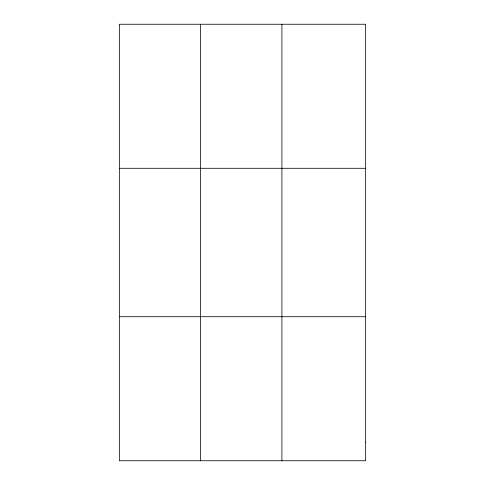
<?xml version="1.0" encoding="UTF-8"?>
<svg xmlns="http://www.w3.org/2000/svg" width="485" height="485" viewBox="0 0 485 485"><rect width="100%" height="100%" fill="white"/><g stroke="black" fill="none" stroke-linecap="round" stroke-linejoin="round"><path stroke-width="0.73" d="M200.632 460.75L200.632 24.25M281.906 460.75L281.906 24.25M119.352 168.295L365.648 168.295M119.352 316.705L365.648 316.705M365.648 442.744L365.648 460.75L119.352 460.75L119.352 24.25L365.648 24.25L365.648 442.744"/></g></svg>
